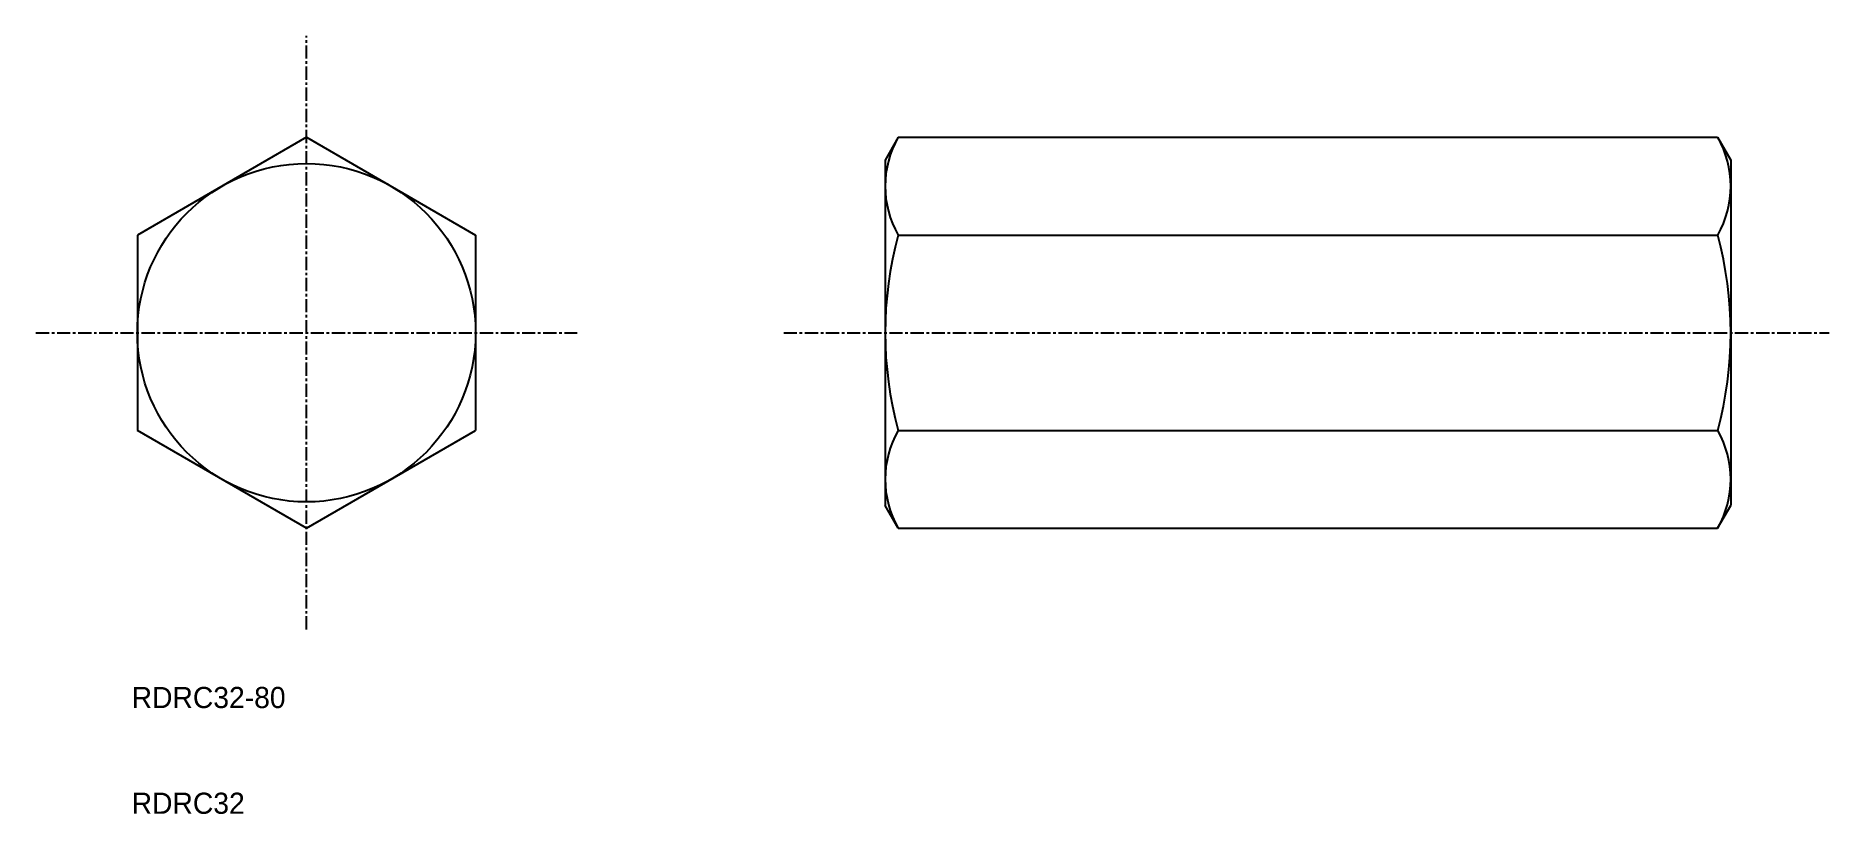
# Model space of a CAD drawing. Extents: x 1 to 171, y 1 to 74.
import ezdxf

# ---------------------------------------------------------------- set-up
doc = ezdxf.new("R2010")
doc.units = 0
doc.linetypes.add('CENTER', pattern=[2, 1.25, -0.25, 0.25, -0.25])
doc.layers.get('0').update_dxf_attribs({"linetype": 'CONTINUOUS'})
doc.layers.add('CENTER', color=1, linetype='CENTER')

msp = doc.modelspace()

# ---------------------------------------------------------------- linework, layer by layer
at = {"color": 7, "linetype": 'CONTINUOUS'}
for p, q in [((26.54, 64.71), (10.54, 55.47)), ((26.54, 64.71), (42.54, 55.47)), ((82.53, 64.71), (81.29, 62.56)), ((82.53, 64.71), (160.05, 64.71)), ((160.05, 64.71), (161.29, 62.56)), ((81.29, 62.56), (81.29, 29.9)), ((161.29, 62.56), (161.29, 29.9)), ((10.54, 55.47), (10.54, 36.99)), ((42.54, 55.47), (42.54, 36.99)), ((82.53, 55.47), (160.05, 55.47)), ((26.54, 27.76), (10.54, 36.99)), ((26.54, 27.76), (42.54, 36.99)), ((82.53, 36.99), (160.05, 36.99)), ((82.53, 27.76), (81.29, 29.9)), ((160.05, 27.76), (161.29, 29.9)), ((82.53, 27.76), (160.05, 27.76))]:
    msp.add_line(p, q, dxfattribs=at)
msp.add_circle((26.54, 46.23), 16, dxfattribs=at)
for centre, radius, start, end in [((90.53, 60.09), 9.24, 150, 210), ((152.05, 60.09), 9.24, 330, 30), ((116.38, 46.23), 35.09, 164.7385, 195.2615), ((126.2, 46.23), 35.09, 344.7385, 15.2615), ((90.53, 32.37), 9.24, 150, 210), ((152.05, 32.37), 9.24, 330, 30)]:
    msp.add_arc(centre, radius, start, end, dxfattribs=at)
at = {"layer": 'CENTER', "color": 1, "linetype": 'CENTER'}
for p, q in [((26.54, 18.16), (26.54, 74.31)), ((0.94, 46.23), (52.14, 46.23)), ((71.69, 46.23), (170.6, 46.23))]:
    msp.add_line(p, q, dxfattribs=at)

# ---------------------------------------------------------------- texts
at = {"color": 7, "linetype": 'CONTINUOUS'}
for s, p in [('RDRC32-80', (10, 10.73)), ('RDRC32', (10, 0.73))]:
    msp.add_text(s, height=2, dxfattribs=at).set_placement(p)

doc.saveas('drawing.dxf')
